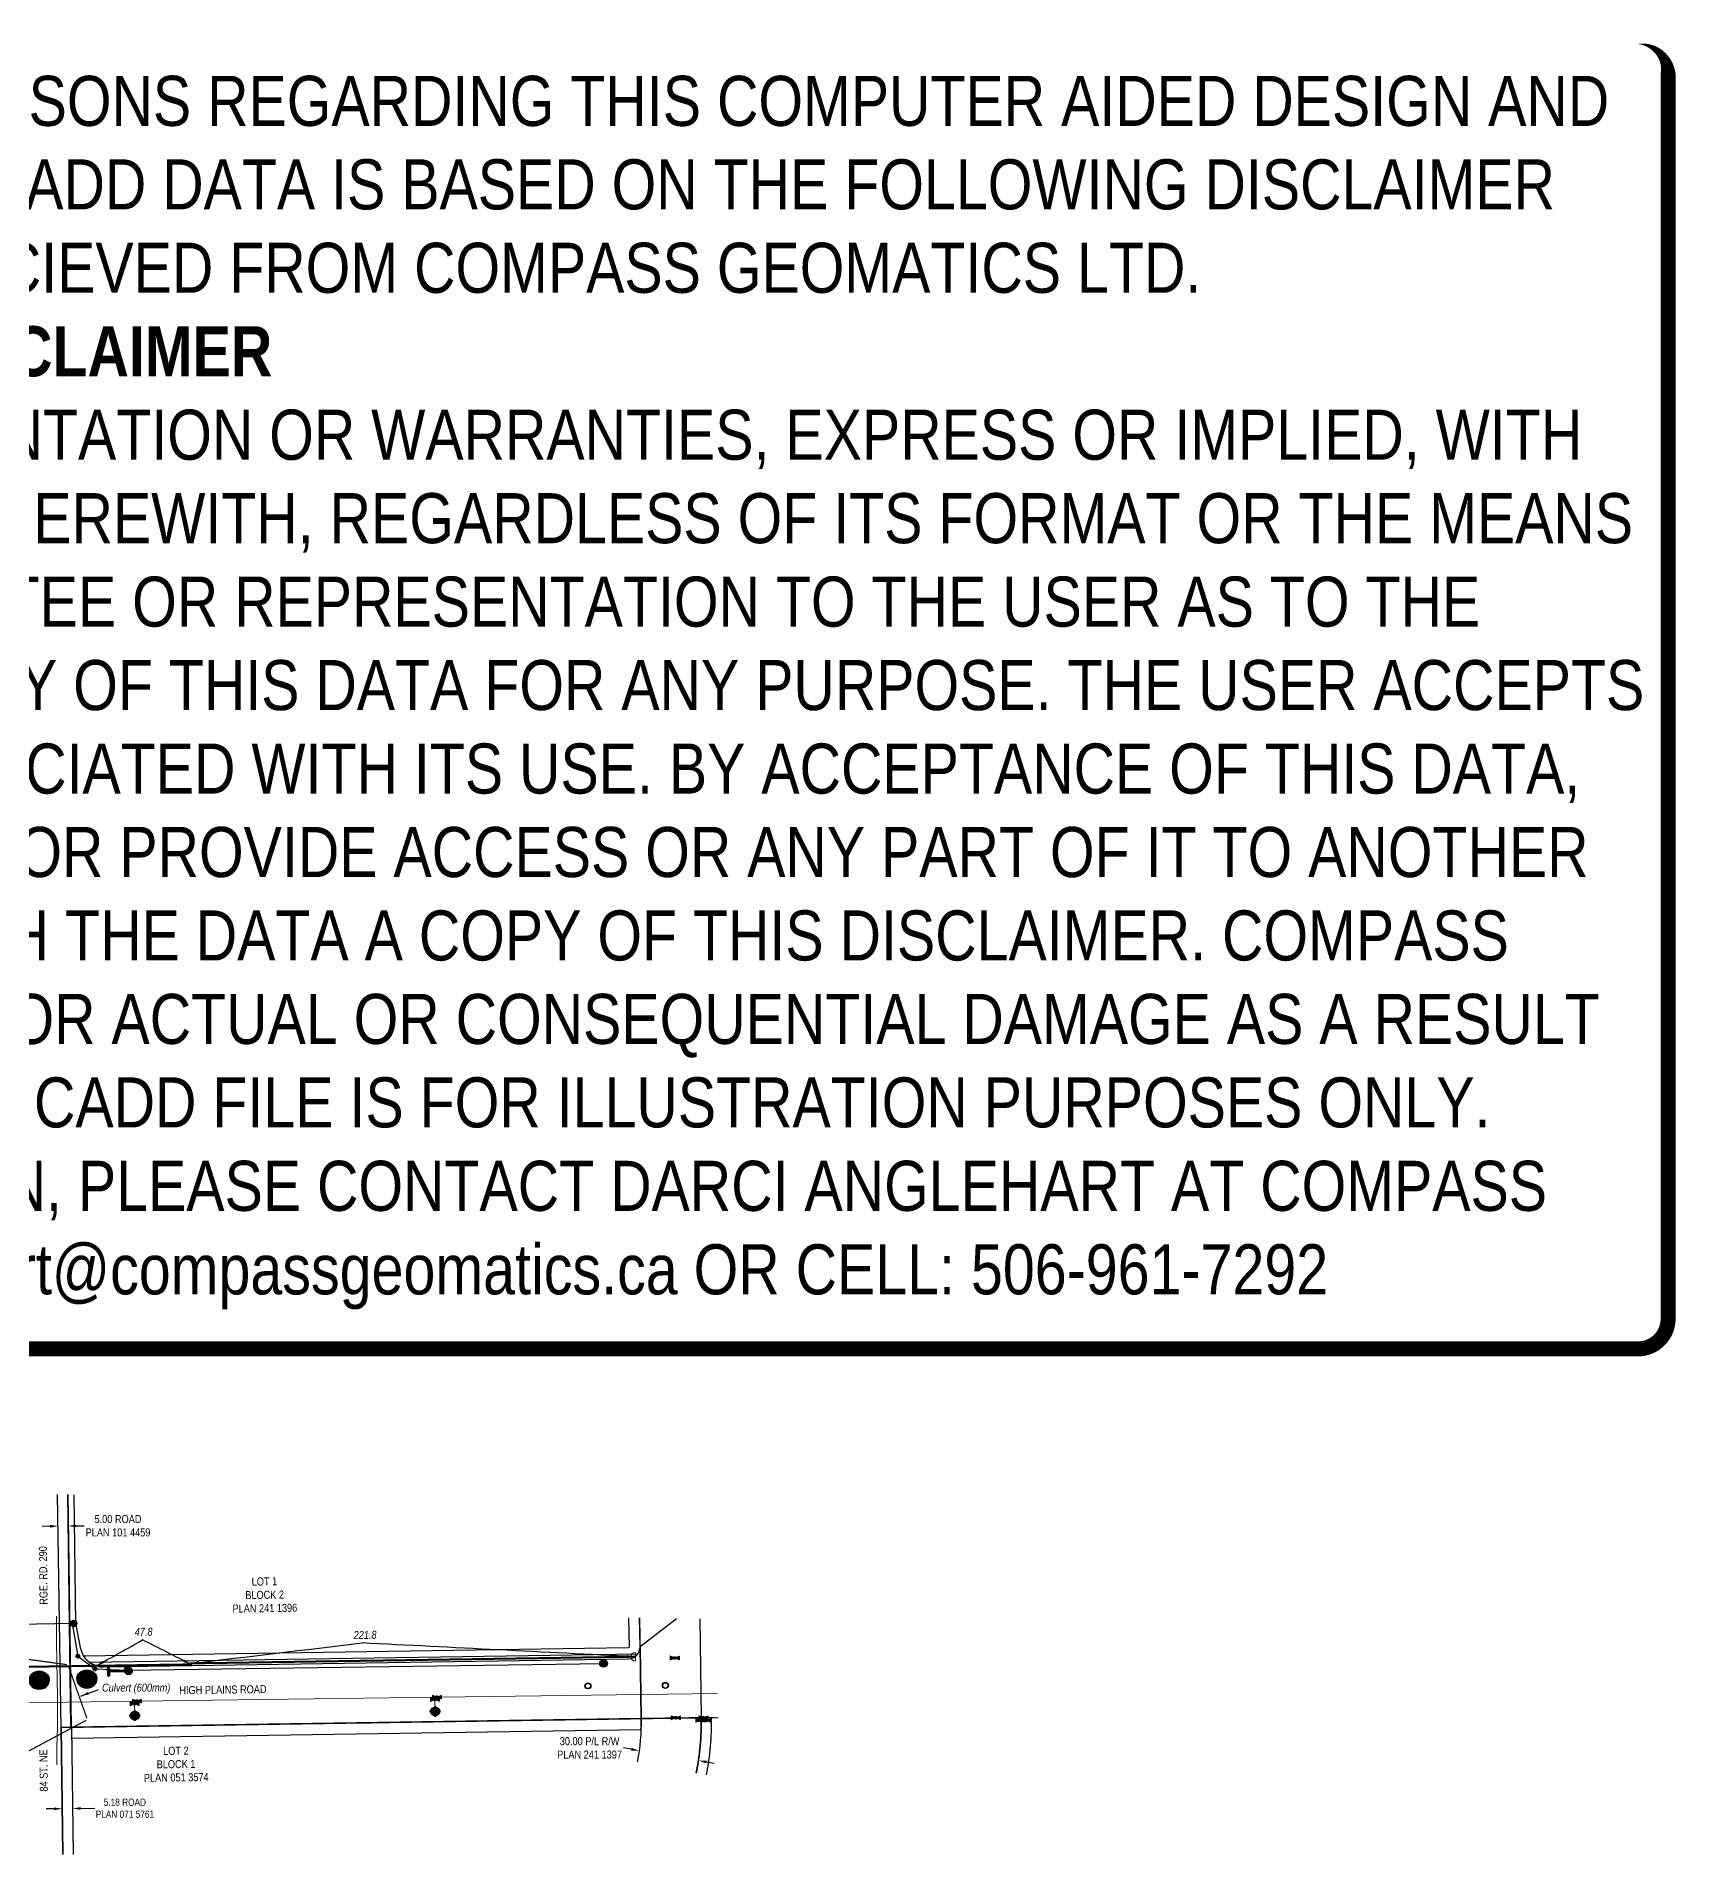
# Model space of a CAD drawing. Extents: x 75247 to 76827, y 5669268 to 5670177.
# Drawn here: x 76008 to 76827, y 5669269 to 5670177 of the extents above; entities that cross this region are included whole.
import ezdxf
from ezdxf.enums import TextEntityAlignment as Align

# ---------------------------------------------------------------- set-up
doc = ezdxf.new("R2010")
doc.units = 0
doc.header["$LTSCALE"] = 5
doc.header["$PDSIZE"] = 0.5
for name, pattern in [('CENTERLINEX33', [6.5, 2.5, -1, 0.5, -1, 0.5, -1]), ('foc-QUARTERLINE', [33, 25, -3, 2, -3]), ('foc-SEISMIC', [20.5, 15, -1, 0.5, -1, 0.5, -1, 0.5, -1])]:
    doc.linetypes.add(name, pattern=pattern)
doc.layers.get('Defpoints').update_dxf_attribs({"color": 9})
for name, color, linetype, lineweight in [('AS-GENERAL', 48, 'Continuous', 18), ('EXISTING PIPE (EXIST OR HP)', 240, 'CENTERLINEX33', 20), ('T-TEXT', 48, 'Continuous', 18), ('T-TIE-T', 201, 'Continuous', 18)]:
    doc.layers.add(name, color=color, linetype=linetype, lineweight=lineweight)
for name, color, linetype in [('AS-PIPE-AG-CLIENT HIGH PRESSURE', 240, 'Continuous'), ('AS-POWER', 104, 'foc-POWER'), ('AS-POWER-BURIED-ATCO PIPELINES', 241, 'foc-POWER_BURIED'), ('AS-POWER-EXISTING-ANC', 72, 'Continuous'), ('AS-POWER-EXISTING-PP', 72, 'Continuous'), ('AS-POWER-OH-ATCO PIPELINES', 241, 'foc-OHPOWER'), ('AS-SEISMIC', 224, 'foc-SEISMIC'), ('F-RW', 190, 'Continuous'), ('L-SEC', 7, 'Continuous'), ('L-SECQ', 8, 'foc-QUARTERLINE'), ('L-TITLEDB', 4, 'Continuous'), ('L-TITLEDB-T', 4, 'Continuous'), ('P-CROSSINGS', 250, 'Continuous')]:
    doc.layers.add(name, color=color, linetype=linetype)
doc.layers.add('AS-TELUS-ATCO PIPELINES', color=7, linetype='foc-TEL', lineweight=9, true_color=0xff9c38)
doc.layers.add('AS-WATER PIPE', color=7, linetype='foc-WATER', lineweight=9, true_color=0x8ac4ff)
doc.layers.add('DISCLAIMER', color=7, linetype='Continuous', plot=False)
doc.styles.add('3.6', font='ARIALN.TTF', dxfattribs={"height": 3.6})
doc.styles.add('80', font='ARIALN.TTF', dxfattribs={"height": 10})
doc.styles.add('80CG', font='ARIALN.TTF', dxfattribs={"height": 10})
doc.styles.add('80L', font='ARIALN.TTF', dxfattribs={"height": 10})
doc.styles.add('Crossing', font='ARIALN.TTF', dxfattribs={"height": 10})
doc.styles.add('foc-LtypeFont', font='ARIALN.TTF', dxfattribs={"height": 7.35})
doc.linetypes.add('foc-OHPOWER', pattern='A,10,-1,["O/P",foc-LtypeFont,S=0.2,R=0,X=-0.5,Y=-0.75],-3.25', length=14.25)
doc.linetypes.add('foc-POWER', pattern='A,6,-1,["P",foc-LtypeFont,S=0.2,R=0,X=-0.625,Y=-0.75],-1.24,4', length=12.24)
doc.linetypes.add('foc-POWER_BURIED', pattern='A,10,-1,["P",foc-LtypeFont,S=0.2,R=0,X=-0.425,Y=-0.75],-2', length=13)
doc.linetypes.add('foc-TEL', pattern='A,2,-1,["T",foc-LtypeFont,S=0.2,R=0,X=-0.425,Y=-0.75],-1.24,8', length=12.24)
doc.linetypes.add('foc-WATER', pattern='A,10,-1,["W",foc-LtypeFont,S=0.2,R=0,X=-0.425,Y=-0.75],-2', length=13)
doc.dimstyles.new('Compass 2 000', dxfattribs={"dimscale": 2, "dimtxt": 3.6, "dimasz": 2, "dimexe": 0.2, "dimexo": 0.0625, "dimgap": 0.5, "dimtad": 0, "dimtih": 1, "dimtoh": 1, "dimzin": 0, "dimdsep": 46, "dimtxsty": '3.6', "dimcen": 0.1, "dimse1": 1, "dimse2": 1, "dimclrd": 256, "dimclrt": 256, "dimaunit": 1, "dimadec": 4, "dimazin": 0, "dimtfac": 0.06, "dimtofl": 0, "dimtmove": 0, "dimatfit": 1, "dimfxl": 0.2, "dimtolj": 1, "dimtzin": 0, "dimlwd": -1, "dimarcsym": 0})

# ---------------------------------------------------------------- blocks, each defined once
blk = doc.blocks.new('*D605')
at = {"layer": 'Defpoints', "color": 0, "transparency": 16777216}
for p in [(76024.15, 5669432.83), (76019.42, 5669414.67), (76024.41, 5669414.74)]:
    blk.add_point(p, dxfattribs=at)
at = {"layer": 'L-TITLEDB-T', "transparency": 16777216}
for p, q in [((76015.16, 5669432.7), (76011.16, 5669432.64)), ((76028.15, 5669432.88), (76032.15, 5669432.94))]:
    blk.add_line(p, q, dxfattribs=at)
for points in [[(76015.15, 5669433.36), (76015.17, 5669432.03), (76019.16, 5669432.75)], [(76028.14, 5669433.55), (76028.16, 5669432.22), (76024.15, 5669432.83)]]:
    blk.add_solid(points, dxfattribs=at)
at = {"layer": 'L-TITLEDB-T', "transparency": 16777216, "insert": (76049.05, 5669432.94), "char_height": 3.6, "attachment_point": 5, "style": '3.6'}
blk.add_mtext('\\A1;{\\H1.11111x;5.00 ROAD\\PPLAN 101 4459}', dxfattribs=at)
blk = doc.blocks.new('*D612')
at = {"layer": 'Defpoints', "color": 0, "transparency": 16777216}
for p in [(76021.07, 5669299.75), (76026.24, 5669299.83), (76026.36, 5669291.73)]:
    blk.add_point(p, dxfattribs=at)
at = {"layer": 'L-TITLEDB-T', "transparency": 16777216}
for p, q in [((76017.18, 5669291.6), (76013.18, 5669291.54)), ((76030.36, 5669291.79), (76037.47, 5669291.89))]:
    blk.add_line(p, q, dxfattribs=at)
for points in [[(76017.17, 5669292.27), (76017.19, 5669290.94), (76021.18, 5669291.66)], [(76030.35, 5669292.46), (76030.37, 5669291.12), (76026.36, 5669291.73)]]:
    blk.add_solid(points, dxfattribs=at)
at = {"layer": 'L-TITLEDB-T', "transparency": 16777216, "insert": (76052.49, 5669291.89), "char_height": 3.6, "attachment_point": 5, "style": '3.6'}
blk.add_mtext('\\A1;5.18 ROAD\\PPLAN 071 5761', dxfattribs=at)
blk = doc.blocks.new('POWERPOLE')
h = blk.add_hatch(color=255)
edge = h.paths.add_edge_path()
edge.add_arc((0, 0), 0.96, 0, 360)
at = {"layer": 'AS-POWER-BURIED-ATCO PIPELINES', "linetype": 'Continuous'}
for p, q in [((0.68, -0.68), (-0.68, 0.68)), ((-0.68, -0.68), (0.68, 0.68))]:
    blk.add_line(p, q, dxfattribs=at)
blk.add_circle((0, 0), 0.96, dxfattribs=at)
blk = doc.blocks.new('WAT VALVE')
h = blk.add_hatch(color=255)
h.dxf.hatch_style = 1
edge = h.paths.add_edge_path()
edge.add_line((-1.7, 1.2), (-6, 2.9))
edge.add_line((-6, 2.9), (-6, -2.9))
edge.add_line((-6, -2.9), (-1.7, -1.2))
edge.add_arc((0, 0), 2.06, 215.8775, 324.1225)
edge.add_line((1.7, -1.2), (6, -2.9))
edge.add_line((6, -2.9), (6, 2.9))
edge.add_line((6, 2.9), (1.7, 1.2))
edge.add_arc((0, 0), 2.06, 35.8775, 144.1225)
at = {"color": 142, "true_color": 0x1582c1}
for p, q in [((-5.5, 2.2), (-5.5, -2.2)), ((-1.4, 0.6), (-5.5, 2.2)), ((1.4, 0.6), (5.5, 2.2)), ((5.5, 2.2), (5.5, -2.2)), ((-5.5, -2.2), (-1.4, -0.6)), ((5.5, -2.2), (1.4, -0.6))]:
    blk.add_line(p, q, dxfattribs=at)
for radius in [1.56, 0.55]:
    blk.add_circle((0, 0), radius, dxfattribs=at)
blk = doc.blocks.new('FH')
h = blk.add_hatch(color=256)
h.dxf.hatch_style = 1
h.paths.add_polyline_path([(0.28, 2.36), (-0.28, 2.36), (-0.28, 2.15, -0.06506), (0.28, 2.15)])
h.paths.add_polyline_path([(2.36, 0.28), (2.15, 0.28, -0.032496), (2.17, 0, -0.032496), (2.15, -0.28), (2.36, -0.28)])
h.paths.add_polyline_path([(0.28, -2.15, -0.06506), (-0.28, -2.15), (-0.28, -2.36), (0.28, -2.36)])
h.paths.add_polyline_path([(-2.17, 0, -0.032496), (-2.15, 0.28), (-2.36, 0.28), (-2.36, -0.28), (-2.15, -0.28, -0.032496)])
h.paths.add_polyline_path([(-0.95, 0, -1), (0.95, 0, -1)], flags=16)
h.paths.add_polyline_path([(-0.68, 0, -1), (0.68, 0, -1)], flags=0)
h = blk.add_hatch(color=256)
h.dxf.hatch_style = 1
edge = h.paths.add_edge_path()
edge.add_arc((0, 0), 1.98, 0, 360)
edge = h.paths.add_edge_path(flags=17)
edge.add_arc((0, 0), 0.951, 0, 360)
at = {"layer": 'AS-PIPE-AG-CLIENT HIGH PRESSURE', "linetype": 'Continuous'}
h = blk.add_hatch(color=256, dxfattribs=at)
h.dxf.hatch_style = 1
h.paths.add_polyline_path([(-0.37, -2.45), (-0.37, -2.36), (0.37, -2.36), (0.37, -2.45)])
h.paths.add_polyline_path([(2.36, 0.37), (2.36, -0.37), (2.45, -0.37), (2.45, 0.37)])
h.paths.add_polyline_path([(-2.36, 0.37), (-2.36, -0.37), (-2.45, -0.37), (-2.45, 0.37)])
edge = h.paths.add_edge_path(flags=16)
edge.add_arc((0, 0), 0.951, 0, 360)
edge = h.paths.add_edge_path(flags=0)
edge.add_arc((0, 0), 0.677, 0, 360)
edge = h.paths.add_edge_path(flags=16)
edge.add_arc((0, 0), 1.98, 0, 360)
h.paths.add_polyline_path([(0.37, 2.45), (0.37, 2.36), (-0.37, 2.36), (-0.37, 2.45)])
edge = h.paths.add_edge_path()
edge.add_line((-0.28, -2.36), (-0.28, -2.15))
edge.add_line((0.28, -2.15), (0.28, -2.36))
edge.add_line((2.36, 0.28), (2.15, 0.28))
edge.add_line((2.15, -0.28), (2.36, -0.28))
edge.add_line((-0.09, 2.17), (0.09, 2.17))
edge.add_line((-0.28, 2.36), (-0.28, 2.15))
edge.add_line((0.28, 2.15), (0.28, 2.36))
edge.add_line((-2.36, 0.28), (-2.15, 0.28))
edge.add_line((-2.15, -0.28), (-2.36, -0.28))
edge = h.paths.add_edge_path()
edge.add_arc((0, 0), 1.98, 0, 360)
h = blk.add_hatch(color=256, dxfattribs=at)
h.dxf.hatch_style = 1
edge = h.paths.add_edge_path()
edge.add_arc((0, 0), 2.17, 0, 360)
edge = h.paths.add_edge_path(flags=17)
edge.add_arc((0, 0), 1.98, 0, 360)
h = blk.add_hatch(color=256, dxfattribs=at)
h.dxf.hatch_style = 1
h.paths.add_polyline_path([(-0.95, 0, 1), (0.95, 0, 1)])
h.paths.add_polyline_path([(0.68, 0, -1), (-0.68, 0, -1)], flags=16)
for p, q in [((-2.36, 0.28), (-2.15, 0.28)), ((-0.28, 2.36), (-0.28, 2.15)), ((0.28, 2.15), (0.28, 2.36)), ((2.36, 0.28), (2.15, 0.28)), ((-2.15, -0.28), (-2.36, -0.28)), ((-0.28, -2.36), (-0.28, -2.15)), ((0.28, -2.15), (0.28, -2.36)), ((2.15, -0.28), (2.36, -0.28))]:
    blk.add_line(p, q, dxfattribs=at)
at = {"layer": 'AS-PIPE-AG-CLIENT HIGH PRESSURE', "linetype": 'Continuous', "flags": 128}
for points in [[(-2.36, 0.37), (-2.36, -0.37), (-2.45, -0.37), (-2.45, 0.37)], [(2.36, 0.37), (2.36, -0.37), (2.45, -0.37), (2.45, 0.37)], [(-0.37, -2.45), (-0.37, -2.36), (0.37, -2.36), (0.37, -2.45)]]:
    blk.add_lwpolyline(points, close=True, dxfattribs=at)
for points in [[(-0.37, 2.45), (0.37, 2.45)], [(-0.37, 2.36), (-0.37, 2.45)], [(-0.37, 2.36), (0.37, 2.36)], [(-0.09, 2.17), (0.09, 2.17)], [(0.37, 2.45), (0.37, 2.36)]]:
    blk.add_lwpolyline(points, dxfattribs=at)
at = {"layer": 'AS-PIPE-AG-CLIENT HIGH PRESSURE', "linetype": 'Continuous'}
for radius in [2.17, 1.98, 0.951, 0.677]:
    blk.add_circle((0, 0), radius, dxfattribs=at)
blk = doc.blocks.new('MH')
at = {"layer": 'AS-GENERAL'}
h = blk.add_hatch(color=256, dxfattribs=at)
h.dxf.hatch_style = 1
edge = h.paths.add_edge_path(flags=17)
edge.add_arc((0, 0), 1.34, 0, 360)
edge = h.paths.add_edge_path()
edge.add_arc((0, 0), 1.5, 0, 360)
at = {"layer": 'Defpoints'}
for radius in [1.5, 1.34]:
    blk.add_circle((0, 0), radius, dxfattribs=at)
blk = doc.blocks.new('*D621')
at = {"layer": 'Defpoints', "color": 0, "transparency": 16777216}
for p in [(76308.72, 5669317.47), (76309.26, 5669320.68), (76338.3, 5669312.45)]:
    blk.add_point(p, dxfattribs=at)
at = {"layer": 'F-RW', "transparency": 16777216}
for p, q in [((76305.32, 5669321.35), (76301.38, 5669322.02)), ((76342.79, 5669314.99), (76346.74, 5669314.32))]:
    blk.add_line(p, q, dxfattribs=at)
for points in [[(76305.43, 5669322.01), (76305.21, 5669320.69), (76309.26, 5669320.68)], [(76342.9, 5669315.65), (76342.68, 5669314.33), (76338.85, 5669315.66)]]:
    blk.add_solid(points, dxfattribs=at)
at = {"layer": 'F-RW', "transparency": 16777216, "insert": (76284.48, 5669322.02), "char_height": 3.6, "attachment_point": 5, "style": '3.6'}
blk.add_mtext('\\A1;{\\H1.11111x;30.00 P/L R/W\\PPLAN 241 1397}', dxfattribs=at)
blk = doc.blocks.new('dyn_CAP')
blk.add_lwpolyline([(1.1, 0, 1), (-1.1, 0)], format="xyb", close=True)
blk = doc.blocks.new('*U623')
h = blk.add_hatch(color=255)
h.dxf.hatch_style = 1
edge = h.paths.add_edge_path()
edge.add_arc((-0.02, 1.1), 0.2, 0.9696, 180.9696, ccw=False)
edge.add_line((0.18, 1.1), (0.2, -0.2))
edge.add_line((0.2, -0.2), (0.22, -1.1))
edge.add_arc((0.02, -1.1), 0.2, -179.0304, 0.9696, ccw=False)
edge.add_line((-0.18, -1.1), (-0.22, 1.1))
h = blk.add_hatch(color=255)
h.dxf.hatch_style = 1
edge = h.paths.add_edge_path()
edge.add_arc((4.97, 0.08), 0.2, -89.0304, 90.9696, ccw=False)
edge.add_line((4.97, -0.12), (0.2, -0.2))
edge.add_line((0.2, -0.2), (0.2, 0.2))
edge.add_line((0.2, 0.2), (4.96, 0.28))
at = {"color": 255}
blk.add_lwpolyline([(-0.22, 1.1, -1), (0.18, 1.1), (0.2, -0.2), (0.22, -1.1, -1), (-0.18, -1.1)], format="xyb", close=True, dxfattribs=at)
at = {"color": 72, "const_width": 0.1, "flags": 128}
for points in [[(-0.02, 1.1), (0.02, -1.1)], [(4.97, 0.08), (0, 0)]]:
    blk.add_lwpolyline(points, dxfattribs=at)
at = {"color": 255, "flags": 128}
blk.add_lwpolyline([(4.96, 0.28, -1), (4.97, -0.12), (0.2, -0.2), (0.2, 0.2)], format="xyb", close=True, dxfattribs=at)
blk = doc.blocks.new('*X617')
at = {"color": 0}
for p, q in [((102.1, -2061.6), (108.8, -2061.6)), ((102.1, -2068.4), (108.8, -2068.4)), ((102.2, -2061.7), (108.8, -2061.7)), ((102.2, -2068.3), (108.7, -2068.3)), ((102.3, -2061.4), (108.6, -2061.4)), ((102.3, -2061.9), (108.6, -2061.9)), ((102.3, -2068.1), (108.6, -2068.1)), ((102.3, -2068.6), (108.7, -2068.6)), ((102.5, -2061.2), (108.5, -2061.2)), ((102.5, -2062), (108.4, -2062)), ((102.5, -2068), (108.4, -2068)), ((102.5, -2068.7), (108.5, -2068.7)), ((102.6, -2062.2), (108.3, -2062.2)), ((102.7, -2061.1), (108.2, -2061.1)), ((102.7, -2067.8), (108.3, -2067.8)), ((102.7, -2068.9), (108.3, -2068.9)), ((102.8, -2062.3), (108.1, -2062.3)), ((102.8, -2067.7), (108.1, -2067.7)), ((102.9, -2060.9), (108, -2060.9)), ((102.9, -2069.1), (108, -2069.1)), ((103, -2062.5), (108, -2062.5)), ((103, -2067.5), (108, -2067.5)), ((103.1, -2062.7), (107.8, -2062.7)), ((103.1, -2067.3), (107.8, -2067.3)), ((103.2, -2060.8), (107.7, -2060.8)), ((103.2, -2069.2), (107.8, -2069.2)), ((103.3, -2062.8), (107.7, -2062.8)), ((103.3, -2067.2), (107.6, -2067.2)), ((103.4, -2063), (107.5, -2063)), ((103.4, -2067), (107.5, -2067)), ((103.5, -2060.6), (107.4, -2060.6)), ((103.5, -2069.4), (107.4, -2069.4)), ((103.6, -2063.1), (107.3, -2063.1)), ((103.6, -2066.9), (107.3, -2066.9)), ((103.7, -2063.3), (107.2, -2063.3)), ((103.8, -2066.7), (107.2, -2066.7)), ((103.9, -2060.5), (107, -2060.5)), ((103.9, -2063.4), (107, -2063.4)), ((103.9, -2066.6), (107, -2066.6)), ((103.9, -2069.5), (107.1, -2069.5)), ((104.1, -2063.6), (106.9, -2063.6)), ((104.1, -2066.4), (106.9, -2066.4)), ((104.2, -2063.7), (106.7, -2063.7)), ((104.2, -2066.2), (106.7, -2066.2)), ((104.4, -2063.9), (106.6, -2063.9)), ((104.4, -2066.1), (106.6, -2066.1)), ((104.4, -2069.7), (106.5, -2069.7)), ((104.5, -2060.3), (106.5, -2060.3)), ((104.5, -2064.1), (106.4, -2064.1)), ((104.5, -2065.9), (106.4, -2065.9)), ((104.7, -2064.2), (106.3, -2064.2)), ((104.7, -2065.8), (106.2, -2065.8)), ((104.8, -2064.4), (106.1, -2064.4)), ((104.8, -2065.6), (106.1, -2065.6)), ((105, -2064.5), (105.9, -2064.5)), ((105, -2065.5), (105.9, -2065.5)), ((105.1, -2064.7), (105.8, -2064.7)), ((105.2, -2065.3), (105.8, -2065.3)), ((105.3, -2064.8), (105.6, -2064.8)), ((105.3, -2065.2), (105.6, -2065.2))]:
    blk.add_line(p, q, dxfattribs=at)
blk = doc.blocks.new('red conduit')
h = blk.add_hatch(color=255)
h.dxf.hatch_style = 1
edge = h.paths.add_edge_path()
edge.add_arc((0, 0), 1.74, 0, 360)
at = {"color": 240}
for p, q in [((1.09, -1.09), (-1.09, 1.09)), ((-1.09, -1.09), (1.09, 1.09))]:
    blk.add_line(p, q, dxfattribs=at)
blk.add_circle((0, 0), 1.54, dxfattribs=at)
at = {"color": 240, "xscale": 0.3200000000000001, "yscale": 0.3200000000000001, "zscale": 0.3200000000000001}
blk.add_blockref('*X617', (-33.75, 660.8), dxfattribs=at)
blk = doc.blocks.new('whiskers')
h = blk.add_hatch(color=255)
edge = h.paths.add_edge_path()
edge.add_arc((0, 0), 1.92, 0, 360)
at = {"layer": 'AS-POWER', "color": 14, "linetype": 'Continuous'}
for p, q in [((-1.9, 0), (1.9, 0)), ((1.4, -1.4), (-1.4, 1.4)), ((-1.4, -1.4), (1.4, 1.4)), ((0, 1.9), (0, -1.9))]:
    blk.add_line(p, q, dxfattribs=at)
blk.add_circle((0, 0), 1.92, dxfattribs=at)
blk = doc.blocks.new('xing2')
h = blk.add_hatch(color=50)
h.dxf.hatch_style = 1
edge = h.paths.add_edge_path()
edge.add_ellipse((0, 0), major_axis=(-12.5, 0), ratio=0.816297, start_angle=0, end_angle=360)
h = blk.add_hatch(color=250)
h.dxf.hatch_style = 1
edge = h.paths.add_edge_path()
edge.add_ellipse((0, -2), major_axis=(-12.5, 0), ratio=0.816297, start_angle=0, end_angle=180)
edge.add_line((12.5, -2), (12.5, 0))
edge.add_ellipse((0, 0), major_axis=(-12.5, 0), ratio=0.816297, start_angle=0, end_angle=180, ccw=False)
edge.add_line((-12.5, 0), (-12.5, -2))
at = {"color": 250}
blk.add_ellipse((0, 0), major_axis=(-12.5, 0), ratio=0.816297, dxfattribs=at)
blk.add_ellipse((0, -2), major_axis=(-12.5, 0), ratio=0.816297, start_param=0, end_param=3.141593, dxfattribs=at)
at = {"color": 250, "style": 'Crossing'}
blk.add_attdef('CROSSING', text='', height=9, dxfattribs=at).set_placement((0.1, 0), align=Align.MIDDLE_CENTER)
at = {"color": 250, "style": 'Crossing', "flags": 1}
for tag, p in [('DESCRIPTION', (0.1, -25.8)), ('OWNER', (0.1, -12.5)), ('LOCATION', (0.1, -39.3)), ('DWG_REF', (0.1, -52.8))]:
    blk.add_attdef(tag, text='', height=9, dxfattribs=at).set_placement(p, align=Align.MIDDLE_CENTER)
blk = doc.blocks.new('Disclaimer_Legal')
at = {"layer": 'DISCLAIMER', "color": 254, "flags": 128}
blk.add_lwpolyline([(-3612.9, -1104.6, 37.5, 37.5, 0), (4096.1, -1104.6, 37.5, 37.5, 0.414214), (4171.1, -1029.6, 37.5, 37.5, 0), (4171.1, 2078.7, 37.5, 0, 0.414214), (4096.1, 2153.7, 0, 0, 0), (-3612.9, 2153.7, 0, 0, 0.414214), (-3687.9, 2078.7, 0, 0, 0), (-3687.9, -1029.6, 0, 37.5, 0.414214)], format="xyseb", close=True, dxfattribs=at)
at = {"layer": 'DISCLAIMER', "color": 254, "insert": (241.6, 533.9), "char_height": 125, "width": 7717.568, "attachment_point": 5, "style": '80'}
blk.add_mtext('NOTICE TO THE CORPORATION, PERSON &/OR PERSONS REGARDING THIS COMPUTER AIDED DESIGN AND DRAFTING (CADD) FILES. ACCEPTANCE OF THE CADD DATA IS BASED ON THE FOLLOWING DISCLAIMER WHICH COVERS ALL CADD DATA RECIEVED FROM COMPASS GEOMATICS LTD.\\P{\\fArial Narrow|b1|i0|c0|p34;DISCLAIMER}\\PCOMPASS GEOMATICS LTD. MAKES NO REPRESENTATION OR WARRANTIES, EXPRESS OR IMPLIED, WITH RESPECT TO THE REUSE OF THE DATA PROVIDED HEREWITH, REGARDLESS OF ITS FORMAT OR THE MEANS OF ITS TRANSMISSION. THERE IS NO GUARANTEE OR REPRESENTATION TO THE USER AS TO THE ACCURACY, CURRENCY, SUITABILITY OR RELIABILITY OF THIS DATA FOR ANY PURPOSE. THE USER ACCEPTS THE DATA "AS IS", AND ASSUMES ALL RISKS ASSOCIATED WITH ITS USE. BY ACCEPTANCE OF THIS DATA, THE USER AGREES NOT TO TRANSMIT THIS DATA OR PROVIDE ACCESS OR ANY PART OF IT TO ANOTHER PARTY UNLESS THE USER SHALL INCLUDE WITH THE DATA A COPY OF THIS DISCLAIMER. COMPASS GEOMATICS LTD. ASSUMES NO RESPONSIBILITY FOR ACTUAL OR CONSEQUENTIAL DAMAGE AS A RESULT OF ANY USER\'S RELIANCE ON THIS DATA. THIS CADD FILE IS FOR ILLUSTRATION PURPOSES ONLY.\\PIF YOU REQUIRE MORE ACCURATE INFORMATION, PLEASE CONTACT DARCI ANGLEHART AT COMPASS GEOMATICS LTD. VIA EMAIL: darci.anglehart@compassgeomatics.ca OR CELL: 506-961-7292', dxfattribs=at)

msp = doc.modelspace()

# ---------------------------------------------------------------- linework, layer by layer
at = {"layer": 'AS-GENERAL', "const_width": 0.599, "flags": 128}
for points in [[(76000.981, 5669366.664), (76023.51, 5669363.6)], [(76024.303, 5669362.954), (76033.56, 5669336.682)], [(76033.23, 5669335.835), (76001.815, 5669319.079)]]:
    msp.add_lwpolyline(points, dxfattribs=at)
at = {"layer": 'AS-POWER-OH-ATCO PIPELINES', "color": 240, "ltscale": 0.4, "flags": 128}
for points in [[(76026.887, 5669384.221), (75999.147, 5669383.663)], [(76026.195, 5669384.061), (76029.004, 5669367.856), (76037.531, 5669361.468), (76053.676, 5669360.804)], [(76053.676, 5669360.804), (76291.434, 5669364.208)]]:
    msp.add_lwpolyline(points, dxfattribs=at)
at = {"layer": 'AS-TELUS-ATCO PIPELINES', "ltscale": 0.4, "flags": 128}
msp.add_lwpolyline([(76018.534, 5669313.549), (76018.465, 5669322.174), (76018.888, 5669332.332), (76018.777, 5669347.139), (76018.486, 5669365.424), (76018.356, 5669375.087), (76018.346, 5669387.782)], dxfattribs=at)
at = {"layer": 'AS-WATER PIPE', "ltscale": 0.4, "flags": 128}
for points in [[(75608.154, 5669339.465), (75758.469, 5669341.179), (75788.339, 5669341.749), (75908.534, 5669343.203), (76058.43, 5669345.39), (76348.264, 5669349.209)], [(76057.423, 5669338.153), (76057.288, 5669345.373)], [(76207.364, 5669340.277), (76207.216, 5669346.209)]]:
    msp.add_lwpolyline(points, dxfattribs=at)
at = {"layer": 'EXISTING PIPE (EXIST OR HP)', "linetype": 'Continuous', "const_width": 1, "flags": 128}
msp.add_lwpolyline([(76002.552, 5669362.493), (76018.547, 5669362.732), (76021.39, 5669362.768), (76045.612, 5669363.14), (76065.528, 5669363.44), (76085.551, 5669363.73), (76085.551, 5669364.227), (76105.502, 5669364.535), (76127.626, 5669364.86), (76147.453, 5669365.162), (76167.406, 5669365.464), (76187.395, 5669365.752), (76207.29, 5669366.053), (76227.125, 5669366.353), (76247.497, 5669366.663), (76267.393, 5669366.955), (76287.362, 5669367.267), (76307.342, 5669367.543)], dxfattribs=at)
at = {"layer": 'F-RW', "color": 2}
msp.add_line((76025.834, 5669329.308), (76025.85, 5669328.22), dxfattribs=at)
at = {"layer": 'F-RW', "flags": 128}
for points in [[(76303.969, 5669386.956), (76304.177, 5669372.457, -0.4139109), (76303.71, 5669371.928), (76031.977, 5669367.782, 0.25491), (76042.138, 5669362.441), (76303.853, 5669366.434, 0.4139381), (76309.671, 5669372.595), (76309.464, 5669387.035)], [(76309.421, 5669386.848), (76310.187, 5669336.637, -0.0516372), (76308.288, 5669315.091)], [(76339.472, 5669386.412), (76340.184, 5669337.07, -0.0515591), (76337.748, 5669309.42)], [(76025.875, 5669326.803), (76310.127, 5669331.141, 0.0130902), (76310.187, 5669336.637), (76025.792, 5669332.297)], [(76337.754, 5669309.419, 0.0515048), (76340.185, 5669337.04), (76340.184, 5669337.07), (76345.184, 5669337.142), (76345.184, 5669337.112, -0.0512068), (76342.695, 5669308.633, -0.0512068)]]:
    msp.add_lwpolyline(points, format="xyb", dxfattribs=at)
msp.add_lwpolyline([(76034.909, 5669364.729, 0.1622777), (76042.138, 5669362.441), (76303.853, 5669366.434, 0.2324383), (76308.529, 5669368.904)], format="xyb", close=True, dxfattribs=at)
at = {"layer": 'L-SEC'}
msp.add_line((76020.6, 5669332.246), (76021.512, 5669268.726), dxfattribs=at)
at = {"layer": 'L-SECQ'}
msp.add_line((76025.595, 5669332.295), (76346.553, 5669337.192), dxfattribs=at)
at = {"layer": 'L-TITLEDB', "flags": 128}
for points in [[(76023.927, 5669448.517), (76025.595, 5669332.295), (76020.6, 5669332.246), (76018.93, 5669448.551)], [(76309.464, 5669387.026), (76310.187, 5669336.637), (76025.587, 5669332.295), (76023.929, 5669448.517)], [(76346.552, 5669337.159), (76310.187, 5669336.637), (76309.671, 5669372.624), (76327.955, 5669386.579)], [(76021.512, 5669268.726), (76020.6, 5669332.246), (76348.736, 5669337.225)], [(76021.512, 5669268.726), (76020.6, 5669332.246), (76025.775, 5669332.297), (76026.687, 5669268.801)]]:
    msp.add_lwpolyline(points, dxfattribs=at)
at = {"layer": 'L-TITLEDB'}
msp.add_lwpolyline([(76026.958, 5669448.446), (76027.873, 5669384.241), (76030.179, 5669372.178, 0.3642365), (76042.138, 5669362.441), (76303.853, 5669366.434, 0.4139381), (76309.671, 5669372.595), (76310.187, 5669336.637), (76025.587, 5669332.295), (76023.929, 5669448.517)], format="xyb", dxfattribs=at)

# ---------------------------------------------------------------- block references
at = {"xscale": 0.999099607, "yscale": 0.999099607, "zscale": 0.999099607}
for name, p in [('red conduit', (76026.887, 5669384.221)), ('red conduit', (76053.676, 5669360.804)), ('MH', (76283.65, 5669352.984)), ('MH', (76322.31, 5669353.243)), ('FH', (76057.423, 5669338.153)), ('FH', (76207.364, 5669340.277))]:
    msp.add_blockref(name, p, dxfattribs=at)
at = {"layer": 'AS-GENERAL', "xscale": 1.998199214000002, "yscale": 1.998199214000002, "zscale": 1.998199214000002, "rotation": 90}
msp.add_blockref('dyn_CAP', (76307.342, 5669367.543), dxfattribs=at)
at = {"layer": 'AS-POWER-EXISTING-ANC', "xscale": 1.998199214000002, "yscale": 1.998199214000002, "zscale": 1.998199214000002}
msp.add_blockref('*U623', (76044.333, 5669360.284), dxfattribs=at)
at = {"layer": 'AS-POWER-EXISTING-PP', "linetype": 'Continuous', "xscale": 0.2, "yscale": 0.2, "zscale": 0.2}
msp.add_blockref('Disclaimer_Legal', (75988.693, 5669742.19), dxfattribs=at)
at = {"layer": 'AS-POWER-EXISTING-PP'}
for name, p, xscale, yscale, zscale in [('whiskers', (76026.195, 5669384.061), 0.4995498035000006, 0.4995498035000006, 0.4995498035000006), ('whiskers', (76029.004, 5669367.856), 0.4995498035000006, 0.4995498035000006, 0.4995498035000006), ('whiskers', (76037.531, 5669361.468), 0.4995498035000006, 0.4995498035000006, 0.4995498035000006), ('POWERPOLE', (76054.26, 5669360.452), 1.998199214000003, 1.998199214000003, 1.998199214000003), ('POWERPOLE', (76291.434, 5669364.208), 1.998199214000003, 1.998199214000003, 1.998199214000003)]:
    msp.add_blockref(name, p, dxfattribs=dict(at, xscale=xscale, yscale=yscale, zscale=zscale))
at = {"layer": 'AS-SEISMIC', "xscale": 0.3996398428000008, "yscale": 0.3996398428000008, "zscale": 0.3996398428000008}
for p in [(76326.939, 5669366.955), (76057.312, 5669344.078), (76058.43, 5669345.39), (76207.216, 5669346.209), (76208.247, 5669347.364), (76327.472, 5669337.054), (76339.69, 5669335.843), (76341.236, 5669337.05), (76342.618, 5669335.723)]:
    msp.add_blockref('WAT VALVE', p, dxfattribs=at)
at = {"layer": 'P-CROSSINGS', "xscale": 0.3996398428000005, "yscale": 0.3996398428000005, "zscale": 0.3996398428000005}
for p, values in [((76009.726, 5669356.265), {'CROSSING': 'X4'}), ((76033.505, 5669356.793), {'CROSSING': 'X5'})]:
    msp.add_blockref('xing2', p, dxfattribs=at).add_auto_attribs(values)

# ---------------------------------------------------------------- texts
at = {"layer": 'L-TITLEDB-T', "char_height": 3.9964, "attachment_point": 5, "style": '80CG'}
for s, insert, rotation in [('RGE. RD. 290', (76011.76, 5669408.134), 90.822403), ('HIGH PLAINS ROAD', (76101.456, 5669351.067), 0.769843), ('LOT 2\\PBLOCK 1\\PPLAN 051 3574', (76078.036, 5669313.9), 0.769843)]:
    msp.add_mtext_dynamic_manual_height_columns(s, width=43.28612, gutter_width=49.955, heights=[0], dxfattribs=dict(at, insert=insert, rotation=rotation))
at = {"layer": 'L-TITLEDB-T', "insert": (76122.268, 5669398.441), "char_height": 3.9964, "attachment_point": 5, "rotation": 0.874131, "style": '80CG'}
msp.add_mtext('\\A1;LOT 1\\PBLOCK 2\\PPLAN 241 1396', dxfattribs=at)
at = {"layer": 'L-TITLEDB-T', "insert": (76011.938, 5669310.756), "char_height": 3.9964, "width": 43.28612, "attachment_point": 5, "rotation": 90.822403, "style": '80CG'}
msp.add_mtext('\\A1;84 ST. NE', dxfattribs=at)
at = {"layer": 'T-TEXT', "insert": (76041.108, 5669354.109), "char_height": 3.9964, "attachment_point": 1, "style": '80L'}
msp.add_mtext_dynamic_manual_height_columns('{\\fArial Narrow|b0|i1|c0|p34;Culvert (600mm)}', width=33.86214, gutter_width=49.955, heights=[0], dxfattribs=at)
at = {"layer": 'T-TIE-T', "ltscale": 0.4, "char_height": 3.9964, "attachment_point": 1, "rotation": 0.835893, "style": '80L'}
for s, insert in [('\\pi-1.13723;{\\fArial Narrow|b0|i1|c0|p34;47.8}', (76058.511, 5669381.939)), ('\\pi-2.38031;{\\fArial Narrow|b0|i1|c0|p34;221.8}', (76169.022, 5669380.383))]:
    msp.add_mtext_dynamic_manual_height_columns(s, width=6.46255, gutter_width=49.955, heights=[0], dxfattribs=dict(at, insert=insert))

# ---------------------------------------------------------------- dimensions: what is measured, and where the dimension line sits
at = {"layer": 'F-RW'}
dim = msp.add_linear_dim(base=(76309.264, 5669320.681), p1=(76338.304, 5669312.451), p2=(76308.72, 5669317.471), angle=170.369744, text='{\\H1.11111x;30.00 P/L R/W\\PPLAN 241 1397}', dimstyle='Compass 2 000', dxfattribs=at)
dim.commit()
dim.dimension.update_dxf_attribs({"geometry": '*D621', "text_midpoint": (76284.485, 5669322.019), "dimtype": 161})
at = {"layer": 'L-TITLEDB-T'}
for base, p1, p2, angle, text, picture, middle in [((76024.149, 5669432.825), (76019.416, 5669414.669), (76024.409, 5669414.74), 0.822349, '{\\H1.11111x;5.00 ROAD\\PPLAN 101 4459}', '*D605', (76049.046, 5669432.94)), ((76026.357, 5669291.734), (76021.066, 5669299.753), (76026.241, 5669299.827), 0.823089, '5.18 ROAD\\PPLAN 071 5761', '*D612', (76052.486, 5669291.894))]:
    dim = msp.add_linear_dim(base=base, p1=p1, p2=p2, angle=angle, text=text, dimstyle='Compass 2 000', dxfattribs=at)
    dim.commit()
    dim.dimension.update_dxf_attribs({"geometry": picture, "text_midpoint": middle, "dimtype": 161})

# ---------------------------------------------------------------- leaders
at = {"layer": 'T-TEXT', "path_type": 1}
msp.add_leader([(76030.524, 5669347.934), (76039.292, 5669351.12)], dimstyle='Compass 2 000', dxfattribs=at)
at = {"layer": 'T-TIE-T', "ltscale": 0.4, "path_type": 1}
for points in [[(76038.248, 5669363.027), (76061.351, 5669375.938)], [(76085.551, 5669363.73), (76061.351, 5669375.938)], [(76085.551, 5669364.227), (76170.873, 5669374.418)], [(76307.152, 5669367.54), (76170.873, 5669374.418)]]:
    msp.add_leader(points, dimstyle='Compass 2 000', dxfattribs=at)

doc.saveas('drawing.dxf')
